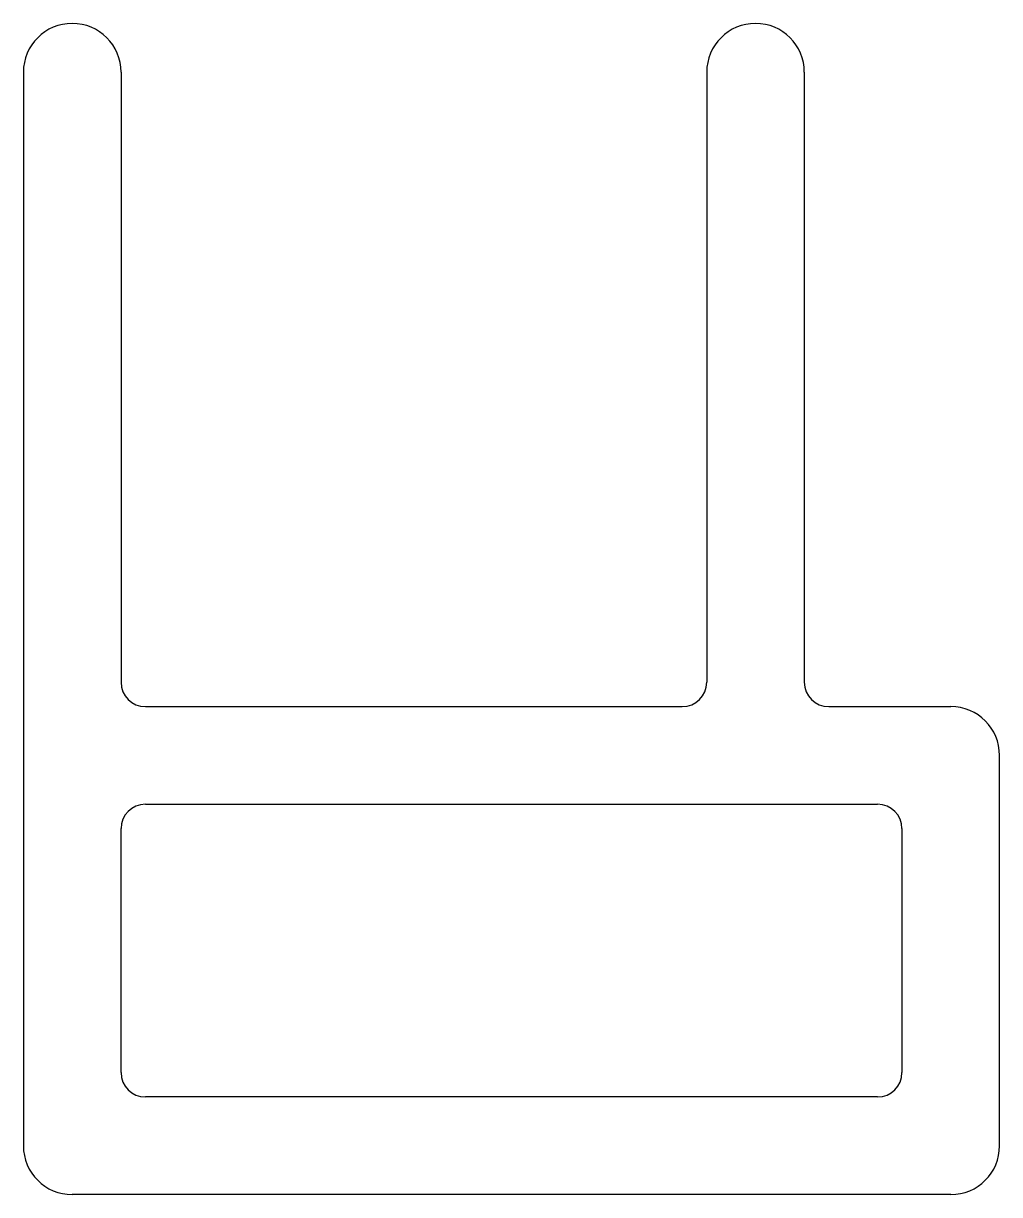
# Model space of a CAD drawing. Extents: x 374.8 to 394.8, y 781.8 to 805.8.
import ezdxf

# ---------------------------------------------------------------- set-up
doc = ezdxf.new("R2010")
doc.units = 0
doc.layers.get('0').update_dxf_attribs({"linetype": 'CONTINUOUS'})

msp = doc.modelspace()

# ---------------------------------------------------------------- linework, layer by layer
for p, q in [((374.796, 804.79), (374.796, 782.79)), ((376.796, 804.79), (376.796, 792.29)), ((388.796, 804.79), (388.796, 792.29)), ((390.796, 804.79), (390.796, 792.29)), ((377.296, 791.79), (388.296, 791.79)), ((391.296, 791.79), (393.796, 791.79)), ((394.796, 782.79), (394.796, 790.79)), ((377.296, 789.79), (392.296, 789.79)), ((376.796, 784.29), (376.796, 789.29)), ((392.796, 789.29), (392.796, 784.29)), ((392.296, 783.79), (377.296, 783.79)), ((393.796, 781.79), (375.796, 781.79))]:
    msp.add_line(p, q)
for centre, radius, start, end in [((375.796, 804.79), 1, 0, 180), ((389.796, 804.79), 1, 0, 180), ((377.296, 792.29), 0.5, 180, 270), ((388.296, 792.29), 0.5, 270, 0), ((391.296, 792.29), 0.5, 180, 270), ((393.796, 790.79), 1, 0, 90), ((377.296, 789.29), 0.5, 90, 180), ((392.296, 789.29), 0.5, 0, 90), ((377.296, 784.29), 0.5, 180, 270), ((392.296, 784.29), 0.5, 270, 0), ((375.796, 782.79), 1, 180, 270), ((393.796, 782.79), 1, 270, 0)]:
    msp.add_arc(centre, radius, start, end)

doc.saveas('drawing.dxf')
